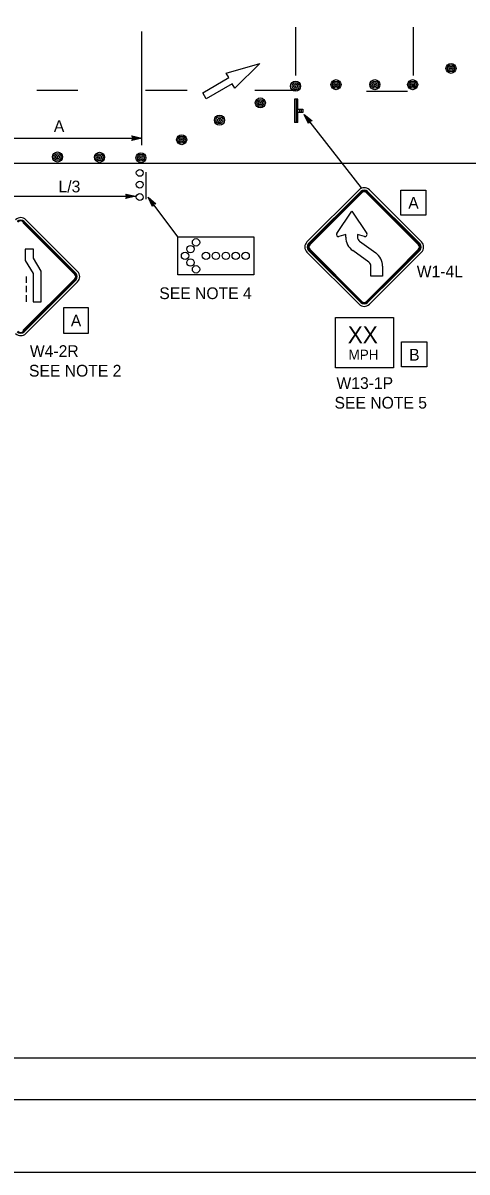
# Model space of a CAD drawing. Extents: x -893 to 867, y -474 to 712.
# Drawn here: x -441 to -176, y -474 to 212 of the extents above; entities that cross this region are included whole.
import ezdxf

# ---------------------------------------------------------------- set-up
doc = ezdxf.new("R2010")
doc.units = 0
for name, color, linetype in [('border_PLOTTING-ELEMENTS', 7, 'Continuous'), ('border_rw_22x34_Cut_Lines', 7, 'Continuous'), ('border_SHEET', 7, 'Continuous'), ('pp_PRESENTATION', 7, 'Continuous'), ('rd_ES', 7, 'Continuous'), ('tcd_SIGN-ROADSIDE', 7, 'Continuous'), ('tcd_SIGN-ROADSIDE-anno', 7, 'Continuous'), ('tcd_TRAFFIC-STRIPE', 7, 'Continuous'), ('temp_TRAFFIC-CONES', 7, 'Continuous')]:
    doc.layers.add(name, color=color, linetype=linetype)

msp = doc.modelspace()

# ---------------------------------------------------------------- linework, layer by layer
at = {"layer": 'border_PLOTTING-ELEMENTS'}
for points in [[(-893.46, -474.05), (866.54, -474.05), (866.54, 711.95), (-893.46, 711.95)], [(-863.46, 668.95), (836.54, 668.95), (836.54, -431.05), (-863.46, -431.05)]]:
    msp.add_lwpolyline(points, close=True, dxfattribs=at)
at = {"layer": 'border_rw_22x34_Cut_Lines'}
msp.add_lwpolyline([(-863.46, 668.95), (836.54, 668.95), (836.54, -431.05), (-863.46, -431.05)], close=True, dxfattribs=at)
at = {"layer": 'border_SHEET'}
msp.add_line((811.54, -406.05), (-813.46, -406.05), dxfattribs=at)
at = {"layer": 'pp_PRESENTATION'}
for p, q in [((-319.6, 181.92), (-299.4, 187.61)), ((-299.4, 187.61), (-314.37, 172.89)), ((-333.56, 170.25), (-318.05, 179.25)), ((-318.05, 179.25), (-319.6, 181.92)), ((-315.92, 175.57), (-331.43, 166.57)), ((-314.37, 172.89), (-315.92, 175.57)), ((-332.49, 168.41), (-333.56, 170.25)), ((-331.43, 166.57), (-332.49, 168.41))]:
    msp.add_line(p, q, dxfattribs=at)
at = {"layer": 'rd_ES'}
for p, q in [((-734.93, 128.27), (-277.86, 128.27)), ((-277.86, 128.27), (-40.35, 128.27))]:
    msp.add_line(p, q, dxfattribs=at)
at = {"layer": 'tcd_SIGN-ROADSIDE'}
for p, q in [((-276.76, 166.29), (-278.73, 166.29)), ((-278.73, 166.29), (-278.73, 152.51)), ((-277.75, 166.29), (-277.75, 152.51)), ((-276.76, 152.51), (-276.76, 166.29)), ((-276.76, 160.38), (-275.78, 160.38)), ((-276.76, 159.4), (-276.76, 159.4)), ((-275.78, 158.41), (-276.76, 158.41)), ((-275.78, 160.38), (-273.81, 160.38)), ((-275.78, 160.38), (-275.78, 158.41)), ((-273.81, 158.41), (-275.78, 158.41)), ((-274.79, 160.38), (-274.79, 158.41)), ((-273.81, 160.38), (-273.81, 158.41)), ((-276.76, 152.51), (-278.73, 152.51)), ((-367.37, 122.8), (-367.37, 106.73)), ((-253.62, 86.21), (-244.67, 99.48)), ((-244.67, 99.48), (-235.71, 86.21)), ((-348.39, 61.52), (-348.39, 84.22)), ((-348.39, 84.22), (-302.99, 84.22)), ((-302.99, 84.22), (-302.99, 61.52)), ((-248.15, 85.56), (-252.31, 84.39)), ((-248.15, 84.05), (-248.15, 85.56)), ((-248.15, 84.05), (-248.15, 84.05)), ((-237.03, 84.39), (-241.18, 85.56)), ((-241.18, 85.56), (-241.18, 84.05)), ((-434.54, 76.91), (-439.41, 76.91)), ((-439.41, 76.91), (-439.41, 70.01)), ((-434.54, 71.39), (-434.54, 76.91)), ((-234.41, 69.05), (-244.02, 75.97)), ((-239.94, 81.63), (-230.33, 74.7)), ((-439.41, 70.01), (-434.71, 62.41)), ((-429.84, 63.79), (-434.54, 71.39)), ((-434.71, 62.41), (-434.71, 45.33)), ((-429.84, 45.33), (-429.84, 63.79)), ((-226.2, 66.62), (-226.2, 60.65)), ((-438.83, 60.6), (-438.83, 56.75)), ((-438.83, 54.94), (-438.83, 51.15)), ((-302.99, 61.52), (-348.39, 61.52)), ((-233.17, 60.65), (-233.17, 60.65)), ((-226.2, 60.65), (-233.17, 60.65)), ((-438.83, 49.29), (-438.83, 45.33)), ((-434.71, 45.33), (-429.84, 45.33)), ((-254.35, 36.02), (-219.64, 36.02)), ((-254.35, 6.02), (-254.35, 36.02)), ((-219.64, 36.02), (-219.64, 6.02)), ((-219.64, 6.02), (-254.35, 6.02))]:
    msp.add_line(p, q, dxfattribs=at)
for points in [[(-240.27, 112.27), (-271.36, 81.19)], [(-240.27, 112.27), (-271.36, 81.19)], [(-239.25, 111.25), (-270.33, 80.16)], [(-239.25, 111.25), (-270.33, 80.16)], [(-238.91, 110.91), (-269.99, 79.82)], [(-238.91, 110.91), (-269.99, 79.82)], [(-238.56, 110.57), (-269.65, 79.48)], [(-238.56, 110.57), (-269.65, 79.48)], [(-204.75, 79.48), (-235.83, 110.57)], [(-204.75, 79.48), (-235.83, 110.57)], [(-204.4, 79.82), (-235.49, 110.91)], [(-204.4, 79.82), (-235.49, 110.91)], [(-204.06, 80.16), (-235.15, 111.25)], [(-204.06, 80.16), (-235.15, 111.25)], [(-203.04, 81.19), (-234.12, 112.27)], [(-203.04, 81.19), (-234.12, 112.27)], [(-409.86, 61.81), (-440.75, 92.69)], [(-409.52, 62.15), (-440.41, 93.03)], [(-409.18, 62.49), (-440.07, 93.37)], [(-408.17, 63.51), (-439.05, 94.39)], [(-270.33, 76.06), (-239.25, 44.98)], [(-270.33, 76.06), (-239.25, 44.98)], [(-269.99, 76.41), (-238.91, 45.32)], [(-269.99, 76.41), (-238.91, 45.32)], [(-269.65, 76.75), (-238.56, 45.66)], [(-269.65, 76.75), (-238.56, 45.66)], [(-218.36, 61.77), (-204.06, 76.06)], [(-218.36, 61.77), (-204.06, 76.06)], [(-218.34, 62.47), (-204.4, 76.41)], [(-218.34, 62.47), (-204.4, 76.41)], [(-218.32, 63.17), (-204.75, 76.75)], [(-218.32, 63.17), (-204.75, 76.75)], [(-271.36, 75.04), (-240.27, 43.95)], [(-271.36, 75.04), (-240.27, 43.95)], [(-218.42, 59.65), (-203.04, 75.04)], [(-218.42, 59.65), (-203.04, 75.04)], [(-235.83, 45.66), (-217.71, 63.78)], [(-235.83, 45.66), (-218.32, 63.17)], [(-235.49, 45.32), (-218.1, 62.71)], [(-235.49, 45.32), (-218.34, 62.47)], [(-235.15, 44.98), (-218.33, 61.79)], [(-235.15, 44.98), (-218.33, 61.79)], [(-233.17, 60.65), (-233.17, 66.62), (-233.17, 66.62)], [(-440.75, 28.21), (-409.86, 59.09)], [(-440.41, 27.87), (-409.52, 58.76)], [(-440.07, 27.53), (-409.18, 58.42)], [(-439.05, 26.51), (-408.17, 57.4)], [(-234.12, 43.95), (-218.4, 59.67)], [(-234.12, 43.95), (-218.4, 59.67)]]:
    msp.add_lwpolyline(points, dxfattribs=at)
for centre, radius in [((-371.08, 122.39), 2.06), ((-371.08, 115.39), 2.06), ((-371.08, 107.97), 2.06), ((-337.52, 80.92), 2.2), ((-340.79, 76.89), 2.2), ((-344.07, 72.87), 2.2), ((-340.79, 68.84), 2.2), ((-331.6, 72.87), 2.2), ((-325.69, 72.87), 2.2), ((-319.77, 72.87), 2.2), ((-313.85, 72.87), 2.2), ((-307.94, 72.87), 2.2), ((-337.52, 64.81), 2.2)]:
    msp.add_circle(centre, radius, dxfattribs=at)
for centre, radius, start, end in [((-237.2, 109.2), 4.35, 45, 135), ((-237.2, 109.2), 4.35, 45, 135), ((-237.2, 109.2), 2.9, 45, 135), ((-237.2, 109.2), 2.9, 45, 135), ((-237.2, 109.2), 2.42, 45, 135), ((-237.2, 109.2), 2.42, 45, 135), ((-237.2, 109.2), 1.93, 45, 135), ((-237.2, 109.2), 1.93, 45, 135), ((-442.1, 91.34), 4.32, 45, 135), ((-442.1, 91.34), 2.88, 45, 135), ((-442.1, 91.34), 2.4, 45, 135), ((-252.63, 85.54), 1.19, 145.9872, 285.68999), ((-238.2, 84.05), 9.96, 180, 234.22694), ((-238.2, 84.05), 2.99, 180, 234.22706), ((-236.7, 85.54), 1.19, 254.31001, 34.0128), ((-268.28, 78.11), 4.35, 135, 224.99989), ((-268.28, 78.11), 4.35, 135, 224.99989), ((-268.28, 78.11), 2.9, 135, 224.99989), ((-268.28, 78.11), 2.9, 135, 224.99989), ((-268.28, 78.11), 2.42, 135, 224.99989), ((-268.28, 78.11), 2.42, 135, 224.99989), ((-268.28, 78.11), 1.93, 135, 224.99989), ((-268.28, 78.11), 1.93, 135, 224.99989), ((-206.11, 78.11), 1.93, 315, 45), ((-206.11, 78.11), 1.93, 315, 45), ((-206.11, 78.11), 2.42, 315, 45), ((-206.11, 78.11), 2.42, 315, 45), ((-206.11, 78.11), 2.9, 315, 45), ((-206.11, 78.11), 2.9, 315, 45), ((-206.11, 78.11), 4.35, 315, 45), ((-206.11, 78.11), 4.35, 315, 45), ((-236.15, 66.62), 2.99, 0, 54.22706), ((-236.15, 66.62), 9.96, 0, 54.2266), ((-411.22, 60.45), 1.92, 315, 45), ((-411.22, 60.45), 2.4, 315, 45), ((-411.22, 60.45), 2.88, 315, 45), ((-411.22, 60.45), 4.32, 315, 45), ((-237.2, 47.03), 4.35, 225, 315), ((-237.2, 47.03), 4.35, 225, 315), ((-237.2, 47.03), 2.9, 225, 315), ((-237.2, 47.03), 2.9, 225, 315), ((-237.2, 47.03), 2.42, 225, 315), ((-237.2, 47.03), 2.42, 225, 315), ((-237.2, 47.03), 1.93, 225, 315), ((-237.2, 47.03), 1.93, 225, 315), ((-442.1, 29.57), 2.88, 225, 315), ((-442.1, 29.57), 2.4, 225, 315), ((-442.1, 29.57), 4.32, 225, 315)]:
    msp.add_arc(centre, radius, start, end, dxfattribs=at)
at = {"layer": 'tcd_SIGN-ROADSIDE-anno'}
for p, q in [((-369.82, 138.96), (-369.82, 206.8)), ((-278, 180.61), (-278, 209.35)), ((-207.86, 180.61), (-207.86, 209.35)), ((-238.73, 113.38), (-272.99, 157.24)), ((-270.4, 151.78), (-272.99, 157.24)), ((-272.99, 157.24), (-272.99, 157.24)), ((-272.99, 157.24), (-268.33, 153.39)), ((-270.25, 152.16), (-272.16, 156.17)), ((-272.15, 156.16), (-268.75, 153.36)), ((-270.12, 152.56), (-271.32, 155.1)), ((-271.32, 155.1), (-269.12, 153.29)), ((-269.95, 152.9), (-270.48, 154.02)), ((-270.48, 154.02), (-269.54, 153.25)), ((-269.84, 153.21), (-270.4, 151.78)), ((-270.4, 151.78), (-270.4, 151.78)), ((-268.33, 153.39), (-269.84, 153.21)), ((-268.33, 153.39), (-268.33, 153.39)), ((-375.02, 143.12), (-375.82, 144.46)), ((-375.82, 144.46), (-375.82, 144.46)), ((-375.82, 144.46), (-369.82, 143.12)), ((-375.61, 144.11), (-371.2, 143.12)), ((-471.14, 143.12), (-369.82, 143.12)), ((-369.82, 143.12), (-375.82, 141.79)), ((-375.82, 141.79), (-375.02, 143.12)), ((-375.82, 141.79), (-375.82, 141.79)), ((-371.22, 143.12), (-375.59, 142.15)), ((-372.59, 143.12), (-375.41, 142.5)), ((-375.37, 143.75), (-372.59, 143.12)), ((-375.2, 143.4), (-373.97, 143.13)), ((-373.97, 143.13), (-375.18, 142.86)), ((-369.82, 143.12), (-369.82, 143.12)), ((-447.61, 108.42), (-373.54, 108.42)), ((-348.39, 84.22), (-366, 107.91)), ((-363.54, 102.39), (-366, 107.91)), ((-366, 107.91), (-366, 107.91)), ((-366, 107.91), (-361.43, 103.95)), ((-363.39, 102.77), (-365.19, 106.82)), ((-365.18, 106.82), (-361.85, 103.93)), ((-363.24, 103.16), (-364.38, 105.73)), ((-364.38, 105.73), (-362.23, 103.87)), ((-363.07, 103.51), (-363.57, 104.64)), ((-363.57, 104.64), (-362.65, 103.84)), ((-362.95, 103.81), (-363.54, 102.39)), ((-361.43, 103.96), (-362.95, 103.81)), ((-361.43, 103.95), (-361.43, 103.95)), ((-363.54, 102.39), (-363.54, 102.39))]:
    msp.add_line(p, q, dxfattribs=at)
for points in [[(-215.38, 97.12), (-215.38, 112.12), (-200.38, 112.12), (-200.38, 97.12)], [(-379.44, 109.74), (-373.54, 108.42), (-379.44, 107.11), (-379.23, 107.46), (-374.91, 108.42), (-379.24, 109.39), (-379.03, 109.04), (-376.26, 108.43), (-379.02, 107.81), (-378.81, 108.16), (-377.62, 108.43), (-378.82, 108.69), (-378.66, 108.42), (-379.44, 107.11), (-378.66, 108.42)], [(-416.65, 41.8), (-416.65, 26.8), (-401.65, 26.8), (-401.65, 41.8)], [(-214.9, 6.53), (-214.9, 21.53), (-199.9, 21.53), (-199.9, 6.53)]]:
    msp.add_lwpolyline(points, close=True, dxfattribs=at)
at = {"layer": 'tcd_TRAFFIC-STRIPE'}
for p, q in [((-432.44, 171.77), (-408.09, 171.77)), ((-367.71, 171.77), (-354.09, 171.77)), ((-354.09, 171.77), (-342.74, 171.77)), ((-302.36, 171.77), (-277.86, 171.77)), ((-235.91, 171.15), (-211.32, 171.15))]:
    msp.add_line(p, q, dxfattribs=at)
at = {"layer": 'temp_TRAFFIC-CONES'}
msp.add_line((-207.86, 171.77), (-207.7, 171.77), dxfattribs=at)
for centre, radius in [((-185.41, 184.77), 3), ((-185.41, 184.77), 2.1), ((-185.41, 184.77), 1.2), ((-185.41, 184.77), 0.3), ((-278.12, 174.13), 3), ((-278.12, 174.13), 2.1), ((-278.12, 174.13), 1.2), ((-278.12, 174.13), 0.3), ((-254.02, 175.05), 3), ((-254.02, 175.05), 2.1), ((-254.02, 175.05), 1.2), ((-254.02, 175.05), 0.3), ((-230.85, 175.05), 3), ((-230.85, 175.05), 2.1), ((-230.85, 175.05), 1.2), ((-230.85, 175.05), 0.3), ((-208.3, 175.05), 3), ((-208.3, 175.05), 2.1), ((-208.3, 175.05), 1.2), ((-208.3, 175.05), 0.3), ((-299.17, 164.13), 3), ((-299.17, 164.13), 2.1), ((-299.17, 164.13), 1.2), ((-299.17, 164.13), 0.3), ((-323.55, 153.86), 3), ((-323.55, 153.86), 2.1), ((-323.55, 153.86), 1.2), ((-323.55, 153.86), 0.3), ((-346.08, 142.19), 3), ((-346.08, 142.19), 2.1), ((-346.08, 142.19), 1.2), ((-346.08, 142.19), 0.3), ((-420.14, 131.87), 3), ((-420.14, 131.87), 2.1), ((-420.14, 131.87), 1.2), ((-420.14, 131.87), 0.3), ((-395.07, 131.67), 3), ((-395.07, 131.67), 2.1), ((-395.07, 131.67), 1.2), ((-395.07, 131.67), 0.3), ((-370.37, 131.42), 3), ((-370.37, 131.42), 2.1), ((-370.37, 131.42), 1.2), ((-370.37, 131.42), 0.3)]:
    msp.add_circle(centre, radius, dxfattribs=at)
for centre, start, end in [((-277.69, 174.1), 123.39831, 236.61221), ((-207.69, 174.1), 236.61221, 123.39831)]:
    msp.add_arc(centre, 0.3, start, end, dxfattribs=at)

# ---------------------------------------------------------------- texts
at = {"layer": 'tcd_SIGN-ROADSIDE'}
for s, height, p in [('XX', 10, (-246.96, 20.73)), ('MPH', 6, (-246.53, 10.83))]:
    msp.add_text(s, height=height, dxfattribs=at).set_placement(p)
at = {"layer": 'tcd_SIGN-ROADSIDE-anno'}
for s, p in [('A', (-422.34, 146.83)), ('L/3', (-419.55, 110.74)), ('A', (-210.91, 100.95)), ('W1-4L', (-205.86, 60.06)), ('SEE NOTE 4', (-359.44, 47.04)), ('A', (-412.22, 30.71)), ('W4-2R', (-436.65, 12.51)), ('B', (-210.4, 10.32)), ('SEE NOTE 2', (-437.18, 0.79)), ('W13-1P', (-253.75, -6.6)), ('SEE NOTE 5', (-254.91, -18.32))]:
    msp.add_text(s, height=7, dxfattribs=at).set_placement(p)

doc.saveas('drawing.dxf')
